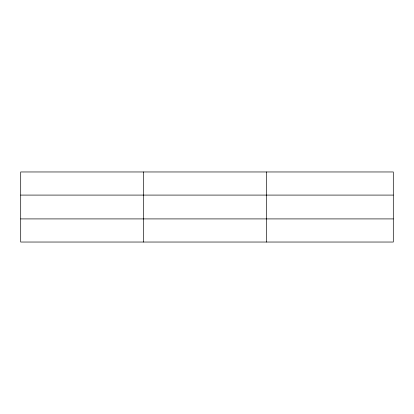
<?xml version="1.0" encoding="UTF-8"?>
<svg xmlns="http://www.w3.org/2000/svg" width="414" height="414" viewBox="0 0 414 414"><rect width="100%" height="100%" fill="white"/><g stroke="black" fill="none" stroke-linecap="round" stroke-linejoin="round"><path stroke-width="0.62" d="M143.658 242.035L143.658 171.965M266.616 242.035L266.616 171.965M393.3 195.087L393.3 171.965L20.7 171.965L20.7 242.035L393.3 242.035L393.3 195.087L20.7 195.087M20.7 218.913L393.3 218.913"/></g></svg>
